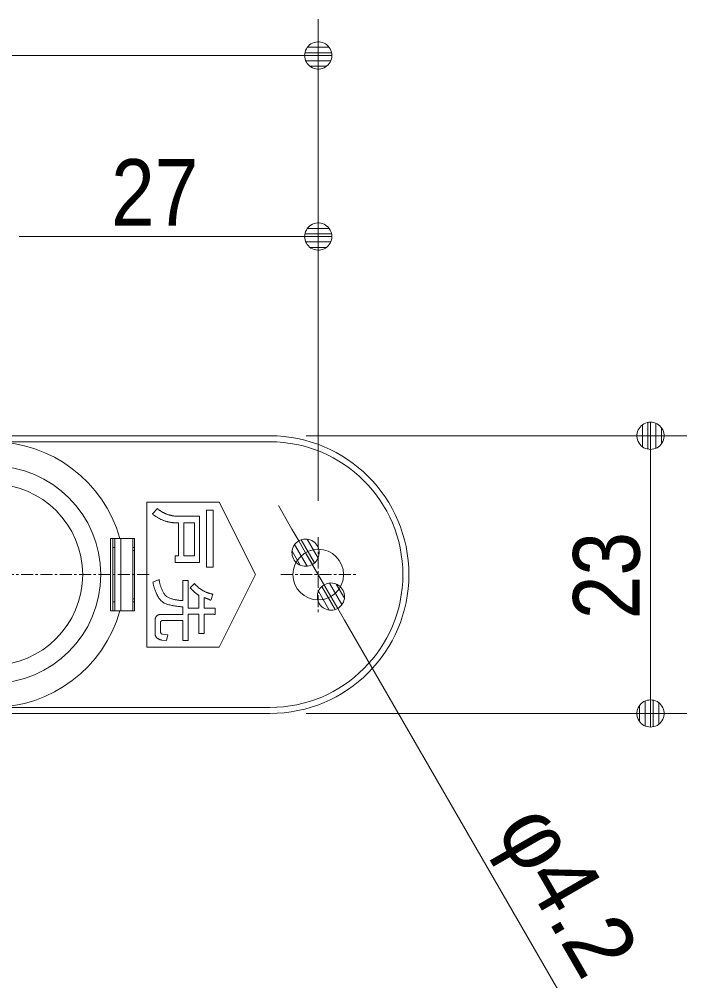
# Model space of a CAD drawing. Units: millimetres, scale not verified, with parts at other scales. Extents: x -4547 to 4547, y -2284 to 2284.
# Drawn here: x -3333.5 to -3057.3, y -220.7 to 177.5 of the extents above; entities that cross this region are included whole.
import ezdxf
from ezdxf.enums import TextEntityAlignment as Align

# ---------------------------------------------------------------- set-up
doc = ezdxf.new("R2010")
doc.units = ezdxf.units.MM
doc.header["$LTSCALE"] = 20
doc.linetypes.add('CHAIN1', pattern=[8, 5, -1, 1, -1])
for name, color, linetype, lineweight in [('0-0_3一般', 7, 'Continuous', 9), ('0-1_2寸法-2', 7, 'Continuous', 9), ('0-2_0', 7, 'Continuous', 9), ('0-3_2寸法-1', 7, 'Continuous', 9)]:
    doc.layers.add(name, color=color, linetype=linetype, lineweight=lineweight)
doc.styles.add('ＭＳ Ｐゴシック', font='')
doc.styles.get('ＭＳ Ｐゴシック').set_extended_font_data('MS PGothic')

# ---------------------------------------------------------------- blocks, each defined once
blk = doc.blocks.new('グループ-103')
at = {"layer": '0-0_3一般'}
for p, q in [((-37783, 100), (-44633, 100)), ((-44633, 50), (-37783, 50)), ((-38756.3, -547.3), (-38714.6, -503.3)), ((-38752.2, -550.7), (-38756.3, -547.3)), ((-38308.4, -517.2), (-38253.6, -517.2)), ((-38308.4, -987.5), (-38308.4, -517.2)), ((-38550.1, -566.4), (-38545.5, -566.6)), ((-39024.7, -750), (-39103, -750)), ((-39103, -750), (-39103, -1350)), ((-39083, -1350), (-39083, -750)), ((-39068, -1350), (-39068, -750)), ((-38903, -750), (-39024.7, -750)), ((-39018, -750), (-39018, -1350)), ((-38918, -1350), (-38918, -750)), ((-38903, -1350), (-38903, -750)), ((-39083, -825), (-39068, -825)), ((-38918, -825), (-38903, -825)), ((-38918, -850), (-38903, -850)), ((-38751.7, -1112.5), (-38700.7, -1091.7)), ((-38443.5, -1158.9), (-38408.8, -1124.1)), ((-38442, -1160.7), (-38443.5, -1158.9)), ((-38918, -1250), (-38903, -1250)), ((-38255.9, -1212.2), (-38269.8, -1256.2)), ((-38260.3, -1211.3), (-38255.9, -1212.2)), ((-39103, -1350), (-39024.7, -1350)), ((-39068, -1275), (-39083, -1275)), ((-39024.7, -1350), (-38903, -1350)), ((-38903, -1275), (-38918, -1275)), ((-38732.9, -1543.4), (-38732.9, -1423)), ((-38695.4, -1380.7), (-38693.7, -1380.6)), ((-38248.6, -1377.1), (-38249, -1376.6)), ((-38689.1, -1445.4), (-38689.1, -1446.1)), ((-38689.1, -1446.1), (-38689.1, -1522.6)), ((-38732.8, -1545.5), (-38732.9, -1543.4)), ((-38673.6, -1543.3), (-38672.9, -1543.4)), ((-37783, -2150), (-44633, -2150)), ((-44633, -2200), (-37783, -2200))]:
    blk.add_line(p, q, dxfattribs=at)
at = {"layer": '0-0_3一般', "linetype": 'CHAIN1'}
for p, q in [((-37383, -740), (-37383, -1360)), ((-38783, -1050), (-42283, -1050)), ((-37693, -1050), (-37073, -1050))]:
    blk.add_line(p, q, dxfattribs=at)
at = {"layer": '0-0_3一般'}
for points in [[(-38803, -450), (-38803, -1650), (-38203, -1650), (-37903, -1050), (-38203, -450)], [(-38496.8, -621.4), (-38496.8, -895.6), (-38408.6, -895.6), (-38408.6, -621.4)]]:
    blk.add_lwpolyline(points, close=True, dxfattribs=at)
for points in [[(-38561.7, -621.4), (-38567, -621.2), (-38572.3, -621), (-38577.6, -620.6), (-38582.9, -620.2), (-38588.1, -619.6), (-38593.4, -619), (-38598.6, -618.3), (-38603.8, -617.5), (-38609, -616.6), (-38614.2, -615.6), (-38619.4, -614.5), (-38624.5, -613.3), (-38629.7, -612.1), (-38634.8, -610.7), (-38639.9, -609.3), (-38645, -607.8), (-38650.1, -606.2), (-38655.2, -604.5), (-38660.2, -602.7), (-38665.3, -600.8), (-38670.3, -598.9), (-38675.2, -596.8), (-38680.1, -594.7), (-38685, -592.6), (-38689.8, -590.3), (-38694.6, -588), (-38699.3, -585.6), (-38704, -583.1), (-38708.6, -580.5), (-38713.2, -577.9), (-38717.7, -575.1), (-38722.2, -572.4), (-38726.6, -569.5), (-38731, -566.5), (-38735.3, -563.5), (-38739.6, -560.4), (-38743.9, -557.3), (-38748, -554), (-38752.2, -550.7)], [(-38714.6, -503.3), (-38711.1, -506.3), (-38707.5, -509.2), (-38703.9, -512), (-38700.2, -514.8), (-38696.5, -517.5), (-38692.8, -520.2), (-38689, -522.7), (-38685.2, -525.2), (-38681.3, -527.6), (-38677.4, -530), (-38673.4, -532.2), (-38669.4, -534.4), (-38665.3, -536.6), (-38661.2, -538.6), (-38657.1, -540.6), (-38652.9, -542.5), (-38648.7, -544.4), (-38644.4, -546.2), (-38640, -547.9), (-38635.7, -549.5), (-38631.3, -551), (-38626.9, -552.5), (-38622.4, -553.9), (-38618, -555.3), (-38613.5, -556.5), (-38609.1, -557.7), (-38604.6, -558.8), (-38600.1, -559.9), (-38595.6, -560.8), (-38591.1, -561.7), (-38586.6, -562.6), (-38582.1, -563.3), (-38577.6, -564), (-38573, -564.6), (-38568.4, -565.1), (-38563.9, -565.5), (-38559.3, -565.9), (-38554.7, -566.2), (-38550.1, -566.4)], [(-38253.6, -517.2), (-38253.6, -987.5), (-38308.4, -987.5)], [(-38545.5, -566.6), (-38364.8, -566.6), (-38364.8, -950.4), (-38568.6, -950.4), (-38568.6, -895.6)], [(-38568.6, -895.6), (-38540.7, -895.6), (-38540.7, -621.4), (-38561.7, -621.4)], [(-38733.2, -1179.6), (-38735.7, -1172.8), (-38738, -1166.2), (-38740.2, -1159.6), (-38742.2, -1153.3), (-38744.1, -1147), (-38745.7, -1140.9), (-38747.3, -1135), (-38748.6, -1129.2), (-38749.8, -1123.5), (-38750.8, -1117.9), (-38751.7, -1112.5)], [(-38700.7, -1091.7), (-38700.1, -1096.1), (-38699.4, -1100.7), (-38698.5, -1105.4), (-38697.5, -1110.2), (-38696.4, -1115.2), (-38695.2, -1120.3), (-38693.9, -1125.4), (-38692.4, -1130.8), (-38690.8, -1136.2), (-38689.1, -1141.8), (-38687.3, -1147.5), (-38685.3, -1153.3), (-38683.2, -1159.2), (-38681, -1165.3), (-38678.7, -1171.5), (-38676.2, -1177.8), (-38673.6, -1184.2), (-38670.8, -1190.4), (-38667.8, -1196.3), (-38664.5, -1202), (-38660.9, -1207.4), (-38657.1, -1212.5), (-38653.1, -1217.3), (-38648.8, -1221.8), (-38644.2, -1226), (-38639.4, -1230), (-38634.4, -1233.7), (-38629.1, -1237), (-38623.6, -1240.1), (-38617.8, -1243), (-38611.7, -1245.5), (-38605.4, -1247.8), (-38598.9, -1249.7), (-38592.2, -1251.5), (-38585.6, -1253.1), (-38579.2, -1254.6), (-38572.9, -1256), (-38566.7, -1257.4), (-38560.7, -1258.6)], [(-38503.6, -1265.4), (-38503.6, -1098.6), (-38459.8, -1098.6), (-38459.8, -1327.3), (-38371.6, -1327.3), (-38371.6, -1221.4)], [(-38503.6, -1316.4), (-38509.1, -1316.3), (-38514.7, -1316), (-38520.5, -1315.7), (-38526.5, -1315.2), (-38532.7, -1314.7), (-38539, -1314), (-38545.5, -1313.2), (-38552.2, -1312.3), (-38559, -1311.3), (-38566.1, -1310.2), (-38573.3, -1309), (-38580.6, -1307.7), (-38588.2, -1306.3), (-38595.9, -1304.8), (-38603.8, -1303.1), (-38611.8, -1301.4), (-38620.1, -1299.5), (-38628.1, -1297.4), (-38635.8, -1294.9), (-38643.3, -1292), (-38650.5, -1288.8), (-38657.4, -1285.3), (-38664, -1281.4), (-38670.3, -1277.1), (-38676.4, -1272.5), (-38682.1, -1267.6), (-38687.6, -1262.3), (-38692.8, -1256.7), (-38697.7, -1250.7), (-38702.4, -1244.4), (-38706.7, -1237.7), (-38710.8, -1230.7), (-38714.5, -1223.3), (-38718.1, -1215.7), (-38721.4, -1208.2), (-38724.6, -1200.8), (-38727.6, -1193.6), (-38730.5, -1186.5), (-38733.2, -1179.6)], [(-38371.6, -1221.4), (-38373.6, -1220.1), (-38375.6, -1218.8), (-38377.6, -1217.5), (-38379.5, -1216.1), (-38381.5, -1214.8), (-38383.5, -1213.4), (-38385.4, -1212), (-38387.4, -1210.6), (-38389.3, -1209.2), (-38391.2, -1207.8), (-38393.1, -1206.4), (-38395, -1204.9), (-38396.9, -1203.5), (-38398.8, -1202), (-38400.7, -1200.5), (-38402.5, -1199), (-38404.4, -1197.5), (-38406.2, -1195.9), (-38408.1, -1194.4), (-38409.9, -1192.8), (-38411.7, -1191.2), (-38413.5, -1189.7), (-38415.3, -1188.1), (-38417, -1186.4), (-38418.8, -1184.8), (-38420.5, -1183.2), (-38422.3, -1181.5), (-38424, -1179.9), (-38425.7, -1178.2), (-38427.4, -1176.5), (-38429.1, -1174.8), (-38430.7, -1173.1), (-38432.4, -1171.3), (-38434, -1169.6), (-38435.6, -1167.8), (-38437.2, -1166.1), (-38438.8, -1164.3), (-38440.4, -1162.5), (-38442, -1160.7)], [(-38408.8, -1124.1), (-38405.8, -1127.5), (-38402.8, -1130.8), (-38399.7, -1134.1), (-38396.5, -1137.2), (-38393.3, -1140.4), (-38390.1, -1143.5), (-38386.8, -1146.5), (-38383.5, -1149.5), (-38380.1, -1152.4), (-38376.7, -1155.2), (-38373.2, -1158), (-38369.6, -1160.8), (-38366.1, -1163.5), (-38362.4, -1166.1), (-38358.7, -1168.7), (-38355, -1171.2), (-38351.2, -1173.7), (-38347.4, -1176.1), (-38343.5, -1178.5), (-38339.6, -1180.8), (-38335.7, -1183), (-38331.7, -1185.2), (-38327.7, -1187.3), (-38323.6, -1189.3), (-38319.6, -1191.2), (-38315.5, -1193.1), (-38311.4, -1194.9), (-38307.3, -1196.7), (-38303.1, -1198.4), (-38298.9, -1200), (-38294.7, -1201.5), (-38290.5, -1203), (-38286.3, -1204.4), (-38282, -1205.7), (-38277.7, -1206.9), (-38273.4, -1208.1), (-38269.1, -1209.2), (-38264.7, -1210.3), (-38260.3, -1211.3)], [(-38560.7, -1258.6), (-38554.8, -1259.7), (-38549, -1260.7), (-38543.4, -1261.7), (-38538, -1262.5), (-38532.6, -1263.2), (-38527.4, -1263.8), (-38522.4, -1264.4), (-38517.5, -1264.8), (-38512.7, -1265.1), (-38508.1, -1265.3), (-38503.6, -1265.4)], [(-38327.7, -1240), (-38327.7, -1327.3), (-38235.1, -1327.3), (-38235.1, -1374.3)], [(-38325.5, -1240.8), (-38326.6, -1240.4), (-38327.7, -1240)], [(-38283.5, -1256.8), (-38283.7, -1256.2), (-38284.8, -1255.8), (-38285.9, -1255.4), (-38287, -1255), (-38288.1, -1254.5), (-38289.2, -1254.1), (-38290.3, -1253.7), (-38291.4, -1253.3), (-38292.5, -1252.9), (-38293.6, -1252.5), (-38294.7, -1252.1), (-38295.8, -1251.7), (-38296.9, -1251.3), (-38298, -1250.9), (-38299.1, -1250.5), (-38300.2, -1250.1), (-38301.3, -1249.7), (-38302.4, -1249.3), (-38303.5, -1248.8), (-38304.6, -1248.4), (-38305.7, -1248), (-38306.8, -1247.6), (-38307.9, -1247.2), (-38309, -1246.8), (-38310.1, -1246.4), (-38311.2, -1246), (-38312.3, -1245.6), (-38313.4, -1245.2), (-38314.5, -1244.8), (-38315.6, -1244.4), (-38316.7, -1244), (-38317.8, -1243.6), (-38318.9, -1243.2), (-38320, -1242.8), (-38321.1, -1242.4), (-38322.2, -1242), (-38323.3, -1241.6), (-38324.4, -1241.2), (-38325.5, -1240.8)], [(-38269.8, -1256.2), (-38270, -1256.8), (-38270.2, -1257.4), (-38270.5, -1257.9), (-38270.7, -1258.4), (-38271, -1258.9), (-38271.3, -1259.3), (-38271.6, -1259.7), (-38271.9, -1260.1), (-38272.2, -1260.5), (-38272.6, -1260.8), (-38272.9, -1261.1), (-38273.3, -1261.4), (-38273.7, -1261.6), (-38274.1, -1261.8), (-38274.5, -1262), (-38274.9, -1262.1), (-38275.3, -1262.2), (-38275.8, -1262.3), (-38276.2, -1262.3), (-38276.7, -1262.4), (-38277.2, -1262.3), (-38277.7, -1262.3), (-38278.1, -1262.2), (-38278.5, -1262.1), (-38279, -1262), (-38279.4, -1261.8), (-38279.8, -1261.6), (-38280.2, -1261.4), (-38280.5, -1261.1), (-38280.9, -1260.8), (-38281.2, -1260.5), (-38281.5, -1260.1), (-38281.9, -1259.7), (-38282.2, -1259.3), (-38282.5, -1258.9), (-38282.7, -1258.4), (-38283, -1257.9), (-38283.2, -1257.3), (-38283.5, -1256.8)], [(-38693.7, -1380.6), (-38503.6, -1380.6), (-38503.6, -1316.4)], [(-38732.9, -1423), (-38732.9, -1421.3), (-38732.8, -1419.7), (-38732.6, -1418.1), (-38732.4, -1416.5), (-38732.1, -1414.9), (-38731.7, -1413.4), (-38731.3, -1411.9), (-38730.9, -1410.4), (-38730.4, -1408.9), (-38729.8, -1407.4), (-38729.2, -1406), (-38728.6, -1404.5), (-38727.9, -1403.1), (-38727.1, -1401.7), (-38726.3, -1400.4), (-38725.4, -1399), (-38724.5, -1397.7), (-38723.5, -1396.4), (-38722.5, -1395.1), (-38721.4, -1393.8), (-38720.3, -1392.6), (-38719.1, -1391.4), (-38717.9, -1390.3), (-38716.7, -1389.3), (-38715.5, -1388.3), (-38714.2, -1387.4), (-38713, -1386.5), (-38711.6, -1385.7), (-38710.3, -1384.9), (-38708.9, -1384.2), (-38707.5, -1383.6), (-38706.1, -1383), (-38704.7, -1382.5), (-38703.2, -1382.1), (-38701.7, -1381.7), (-38700.1, -1381.3), (-38698.6, -1381.1), (-38697, -1380.8), (-38695.4, -1380.7)], [(-38670.6, -1429.9), (-38671.3, -1430), (-38672, -1430), (-38672.7, -1430.1), (-38673.3, -1430.2), (-38674, -1430.3), (-38674.7, -1430.4), (-38675.3, -1430.6), (-38676, -1430.8), (-38676.6, -1431), (-38677.3, -1431.2), (-38677.9, -1431.4), (-38678.5, -1431.7), (-38679.1, -1432), (-38679.8, -1432.3), (-38680.4, -1432.6), (-38680.9, -1433), (-38681.5, -1433.4), (-38682.1, -1433.8), (-38682.7, -1434.2), (-38683.3, -1434.6), (-38683.8, -1435.1), (-38684.3, -1435.5), (-38684.8, -1436), (-38685.3, -1436.5), (-38685.7, -1437), (-38686.1, -1437.5), (-38686.5, -1438.1), (-38686.9, -1438.6), (-38687.2, -1439.2), (-38687.5, -1439.7), (-38687.8, -1440.3), (-38688.1, -1440.9), (-38688.3, -1441.5), (-38688.5, -1442.1), (-38688.7, -1442.8), (-38688.8, -1443.4), (-38688.9, -1444.1), (-38689, -1444.8), (-38689.1, -1445.4)], [(-38249, -1376.6), (-38327.7, -1376.6), (-38327.7, -1536.5), (-38371.6, -1536.5), (-38371.6, -1376.6), (-38459.8, -1376.6), (-38459.8, -1594.4), (-38503.6, -1594.4), (-38503.6, -1429.9), (-38670.6, -1429.9)], [(-38235.1, -1374.3), (-38235.1, -1374.9), (-38235.2, -1375.5), (-38235.4, -1376), (-38235.5, -1376.5), (-38235.7, -1377), (-38235.9, -1377.4), (-38236.1, -1377.8), (-38236.3, -1378.2), (-38236.6, -1378.6), (-38236.8, -1378.9), (-38237.1, -1379.2), (-38237.4, -1379.5), (-38237.8, -1379.8), (-38238.1, -1380), (-38238.5, -1380.2), (-38238.9, -1380.4), (-38239.3, -1380.6), (-38239.7, -1380.7), (-38240.2, -1380.8), (-38240.6, -1380.9), (-38241.1, -1380.9), (-38241.6, -1380.9), (-38242, -1380.9), (-38242.5, -1380.9), (-38242.9, -1380.8), (-38243.4, -1380.7), (-38243.8, -1380.6), (-38244.3, -1380.5), (-38244.7, -1380.3), (-38245.1, -1380.1), (-38245.5, -1379.9), (-38245.9, -1379.6), (-38246.3, -1379.4), (-38246.7, -1379), (-38247.1, -1378.7), (-38247.5, -1378.4), (-38247.9, -1378), (-38248.2, -1377.6), (-38248.6, -1377.1)], [(-38677.5, -1592.1), (-38679.5, -1591.7), (-38681.5, -1591.4), (-38683.5, -1590.9), (-38685.5, -1590.4), (-38687.5, -1589.9), (-38689.4, -1589.3), (-38691.3, -1588.7), (-38693.2, -1588.1), (-38695.1, -1587.3), (-38697, -1586.6), (-38698.9, -1585.8), (-38700.7, -1584.9), (-38702.5, -1584), (-38704.3, -1583.1), (-38706.1, -1582.1), (-38707.9, -1581), (-38709.7, -1580), (-38711.4, -1578.8), (-38713.2, -1577.6), (-38714.9, -1576.4), (-38716.6, -1575.2), (-38718.2, -1573.8), (-38719.7, -1572.5), (-38721.1, -1571.1), (-38722.4, -1569.7), (-38723.7, -1568.2), (-38724.9, -1566.7), (-38726, -1565.1), (-38727, -1563.6), (-38728, -1561.9), (-38728.8, -1560.3), (-38729.6, -1558.5), (-38730.3, -1556.8), (-38730.9, -1555), (-38731.5, -1553.2), (-38731.9, -1551.3), (-38732.3, -1549.4), (-38732.6, -1547.5), (-38732.8, -1545.5)], [(-38689.1, -1522.6), (-38689.1, -1523.3), (-38689, -1524), (-38688.9, -1524.8), (-38688.8, -1525.5), (-38688.7, -1526.2), (-38688.6, -1526.9), (-38688.4, -1527.6), (-38688.3, -1528.3), (-38688.1, -1528.9), (-38687.8, -1529.6), (-38687.6, -1530.3), (-38687.3, -1530.9), (-38687.1, -1531.6), (-38686.7, -1532.2), (-38686.4, -1532.9), (-38686.1, -1533.5), (-38685.7, -1534.1), (-38685.3, -1534.7), (-38684.9, -1535.4), (-38684.5, -1536), (-38684, -1536.5), (-38683.6, -1537.1), (-38683.1, -1537.7), (-38682.6, -1538.2), (-38682.1, -1538.7), (-38681.6, -1539.2), (-38681.1, -1539.6), (-38680.5, -1540), (-38680, -1540.5), (-38679.4, -1540.8), (-38678.8, -1541.2), (-38678.2, -1541.5), (-38677.6, -1541.9), (-38677, -1542.2), (-38676.3, -1542.4), (-38675.7, -1542.7), (-38675, -1542.9), (-38674.3, -1543.1), (-38673.6, -1543.3)], [(-38672.9, -1543.4), (-38628.9, -1548.1), (-38638.1, -1596.7), (-38677.5, -1592.1)]]:
    blk.add_lwpolyline(points, dxfattribs=at)
blk.add_circle((-37383, -1050), 210, dxfattribs=at)
for centre, radius, start, end in [((-37783, -1050), 1150, 270, 90), ((-40083, -1050), 1100, 15.82662, 90), ((-37783, -1050), 1100, 270, 90), ((-40083, -1050), 900, 270, 90), ((-40083, -1050), 750, 270, 90), ((-40083, -1050), 1100, 270, 344.17338)]:
    blk.add_arc(centre, radius, start, end, dxfattribs=at)
blk = doc.blocks.new('_Dot')
at = {"layer": '0-2_0'}
for p, q in [((-10, 0), (-20, 0)), ((9.78, 2), (-9.78, 2)), ((7.99, 6), (-7.99, 6)), ((9.16, -3.98), (-9.16, -3.98)), ((6, -7.98), (-6, -7.98))]:
    blk.add_line(p, q, dxfattribs=at)
for points in [[(10, 0), (9.92, 1.25), (9.69, 2.49), (9.3, 3.68), (8.76, 4.82), (8.09, 5.88), (7.29, 6.85), (6.37, 7.71), (5.36, 8.44), (4.26, 9.05), (3.09, 9.51), (1.87, 9.82), (0.63, 9.98), (-0.63, 9.98), (-1.87, 9.82), (-3.09, 9.51), (-4.26, 9.05), (-5.36, 8.44), (-6.37, 7.71), (-7.29, 6.85), (-8.09, 5.88), (-8.76, 4.82), (-9.3, 3.68), (-9.69, 2.49), (-9.92, 1.25), (-10, 0), (0, 0)], [(-10, 0), (-9.92, -1.25), (-9.69, -2.49), (-9.3, -3.68), (-8.76, -4.82), (-8.09, -5.88), (-7.29, -6.85), (-6.37, -7.71), (-5.36, -8.44), (-4.26, -9.05), (-3.09, -9.51), (-1.87, -9.82), (-0.63, -9.98), (0.63, -9.98), (1.87, -9.82), (3.09, -9.51), (4.26, -9.05), (5.36, -8.44), (6.37, -7.71), (7.29, -6.85), (8.09, -5.88), (8.76, -4.82), (9.3, -3.68), (9.69, -2.49), (9.92, -1.25), (10, 0), (0, 0)]]:
    blk.add_lwpolyline(points, close=True, dxfattribs=at)

msp = doc.modelspace()

# ---------------------------------------------------------------- linework, layer by layer
at = {"layer": '0-1_2寸法-2'}
for p, q in [((-3220.65, -33.66), (-3226.28, -23.91)), ((-3215.03, -43.41), (-3204.53, -61.59)), ((-3198.9, -71.34), (-3105.72, -232.73))]:
    msp.add_line(p, q, dxfattribs=at)
at = {"layer": '0-3_2寸法-1'}
for p, q in [((-3209.78, 102.5), (-3209.78, 177.5)), ((-3548.52, 162.5), (-3221.03, 162.5)), ((-3209.78, -22), (-3209.78, 102.5)), ((-3333.52, 87.5), (-3221.03, 87.5)), ((-3214.78, 5), (-3057.28, 5)), ((-3072.28, -98.74), (-3072.28, -6.26)), ((-3214.78, -110), (-3057.28, -110))]:
    msp.add_line(p, q, dxfattribs=at)

# ---------------------------------------------------------------- block references
at = {"layer": '0-0_3一般', "xscale": 0.05, "yscale": 0.05}
msp.add_blockref('グループ-103', (-1340.62, 0), dxfattribs=at)
at = {"layer": '0-1_2寸法-2', "xscale": 0.5627563, "yscale": 0.5627563}
for p, rotation in [((-3215.03, -43.41), 300), ((-3204.53, -61.59), 120)]:
    msp.add_blockref('_Dot', p, dxfattribs=dict(at, rotation=rotation))
at = {"layer": '0-3_2寸法-1', "xscale": 0.5627563, "yscale": 0.5627563}
for p in [(-3209.78, 162.5), (-3209.78, 87.5)]:
    msp.add_blockref('_Dot', p, dxfattribs=at)
for p, rotation in [((-3072.28, 5), 90), ((-3072.28, -110), 270)]:
    msp.add_blockref('_Dot', p, dxfattribs=dict(at, rotation=rotation))

# ---------------------------------------------------------------- texts
at = {"layer": '0-1_2寸法-2', "style": 'ＭＳ Ｐゴシック'}
msp.add_text('φ4.2', height=27.51, rotation=300, dxfattribs=at).set_placement((-3143.78, -162.13), align=Align.BOTTOM_LEFT)
at = {"layer": '0-3_2寸法-1', "style": 'ＭＳ Ｐゴシック', "width": 0.9}
msp.add_text('27', height=27.57, dxfattribs=at).set_placement((-3295.5, 83.71), align=Align.BOTTOM_LEFT)
msp.add_text('23', height=27.57, rotation=90, dxfattribs=at).set_placement((-3068.48, -70.94), align=Align.BOTTOM_LEFT)

doc.saveas('drawing.dxf')
